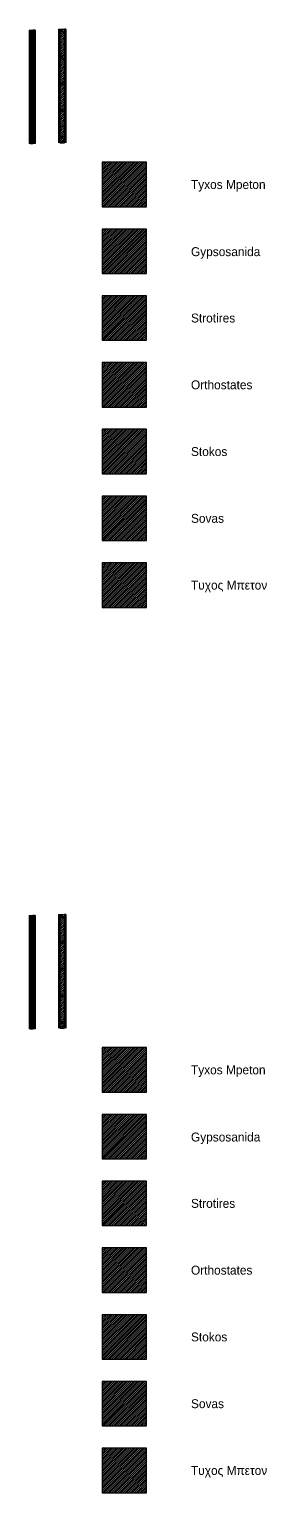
# Model space of a CAD drawing. Header units: metres. Extents: x -46 to 153, y -1 to 83.
# Drawn here: x 107.09 to 112.44, y 14.35 to 47.22 of the extents above; entities that cross this region are included whole.
import ezdxf
from ezdxf.enums import TextEntityAlignment as Align

# ---------------------------------------------------------------- set-up
doc = ezdxf.new("R2010")
doc.units = ezdxf.units.M
doc.header["$LTSCALE"] = 0.018
doc.styles.get("Standard").update_dxf_attribs({"font": 'ugtxt.shx'})

msp = doc.modelspace()

# ---------------------------------------------------------------- linework, layer by layer
at = {"color": 5}
for p, q in [((107.095, 47.205), (107.095, 44.655)), ((107.095, 47.205), (107.115, 47.205)), ((107.225, 47.205), (107.205, 47.205)), ((107.225, 47.205), (107.225, 44.655)), ((107.115, 44.655), (107.095, 44.655)), ((107.225, 44.655), (107.205, 44.655)), ((108.735, 37.236), (109.735, 38.236)), ((108.735, 37.278), (109.692, 38.236)), ((108.735, 37.321), (109.65, 38.236)), ((108.735, 37.363), (109.607, 38.236)), ((108.735, 37.406), (109.565, 38.236)), ((108.735, 37.448), (109.522, 38.236)), ((108.735, 37.49), (109.48, 38.236)), ((108.735, 38), (108.971, 38.236)), ((108.735, 37.957), (109.013, 38.236)), ((108.735, 37.915), (109.056, 38.236)), ((108.735, 37.872), (109.098, 38.236)), ((108.735, 37.957), (109.013, 38.236)), ((108.735, 38.042), (108.928, 38.236)), ((108.735, 38.084), (108.886, 38.236)), ((108.735, 38.127), (108.844, 38.236)), ((108.735, 38.169), (108.801, 38.236)), ((108.735, 38.212), (108.759, 38.236)), ((108.735, 37.618), (109.353, 38.236)), ((108.735, 37.575), (109.395, 38.236)), ((108.735, 37.533), (109.438, 38.236)), ((108.735, 37.575), (109.395, 38.236)), ((108.735, 37.66), (109.31, 38.236)), ((108.735, 37.703), (109.268, 38.236)), ((108.735, 37.745), (109.225, 38.236)), ((108.735, 37.787), (109.183, 38.236)), ((108.735, 37.83), (109.141, 38.236)), ((108.777, 37.236), (109.735, 38.193)), ((108.777, 37.236), (109.735, 38.193)), ((108.819, 37.236), (109.735, 38.151)), ((108.862, 37.236), (109.735, 38.109)), ((108.904, 37.236), (109.735, 38.066)), ((108.947, 37.236), (109.735, 38.024)), ((108.989, 37.236), (109.735, 37.981)), ((109.031, 37.236), (109.735, 37.939)), ((109.074, 37.236), (109.735, 37.896)), ((109.116, 37.236), (109.735, 37.854)), ((109.159, 37.236), (109.735, 37.812)), ((109.159, 37.236), (109.735, 37.812)), ((109.201, 37.236), (109.735, 37.769)), ((109.244, 37.236), (109.735, 37.727)), ((109.286, 37.236), (109.735, 37.684)), ((109.328, 37.236), (109.735, 37.642)), ((109.371, 37.236), (109.735, 37.599)), ((109.413, 37.236), (109.735, 37.557)), ((109.456, 37.236), (109.735, 37.515)), ((109.498, 37.236), (109.735, 37.472)), ((109.541, 37.236), (109.735, 37.43)), ((109.541, 37.236), (109.735, 37.43)), ((109.583, 37.236), (109.735, 37.387)), ((109.625, 37.236), (109.735, 37.345)), ((109.668, 37.236), (109.735, 37.302)), ((109.71, 37.236), (109.735, 37.26)), ((108.735, 34.236), (109.735, 35.236)), ((108.735, 34.278), (109.692, 35.236)), ((108.735, 34.321), (109.65, 35.236)), ((108.735, 34.363), (109.607, 35.236)), ((108.735, 34.406), (109.565, 35.236)), ((108.735, 34.448), (109.522, 35.236)), ((108.735, 34.49), (109.48, 35.236)), ((108.735, 35), (108.971, 35.236)), ((108.735, 34.957), (109.013, 35.236)), ((108.735, 34.915), (109.056, 35.236)), ((108.735, 34.872), (109.098, 35.236)), ((108.735, 34.957), (109.013, 35.236)), ((108.735, 35.042), (108.928, 35.236)), ((108.735, 35.084), (108.886, 35.236)), ((108.735, 35.127), (108.844, 35.236)), ((108.735, 35.169), (108.801, 35.236)), ((108.735, 35.212), (108.759, 35.236)), ((108.735, 34.618), (109.353, 35.236)), ((108.735, 34.575), (109.395, 35.236)), ((108.735, 34.533), (109.438, 35.236)), ((108.735, 34.575), (109.395, 35.236)), ((108.735, 34.66), (109.31, 35.236)), ((108.735, 34.703), (109.268, 35.236)), ((108.735, 34.745), (109.225, 35.236)), ((108.735, 34.787), (109.183, 35.236)), ((108.735, 34.83), (109.141, 35.236)), ((108.777, 34.236), (109.735, 35.193)), ((108.777, 34.236), (109.735, 35.193)), ((108.819, 34.236), (109.735, 35.151)), ((108.862, 34.236), (109.735, 35.109)), ((108.904, 34.236), (109.735, 35.066)), ((108.947, 34.236), (109.735, 35.024)), ((108.989, 34.236), (109.735, 34.981)), ((109.031, 34.236), (109.735, 34.939)), ((109.074, 34.236), (109.735, 34.896)), ((109.116, 34.236), (109.735, 34.854)), ((109.159, 34.236), (109.735, 34.812)), ((109.159, 34.236), (109.735, 34.812)), ((109.201, 34.236), (109.735, 34.769)), ((109.244, 34.236), (109.735, 34.727)), ((109.286, 34.236), (109.735, 34.684)), ((109.328, 34.236), (109.735, 34.642)), ((109.371, 34.236), (109.735, 34.599)), ((109.413, 34.236), (109.735, 34.557)), ((109.456, 34.236), (109.735, 34.515)), ((109.498, 34.236), (109.735, 34.472)), ((109.541, 34.236), (109.735, 34.43)), ((109.541, 34.236), (109.735, 34.43)), ((109.583, 34.236), (109.735, 34.387)), ((109.625, 34.236), (109.735, 34.345)), ((109.668, 34.236), (109.735, 34.302)), ((109.71, 34.236), (109.735, 34.26)), ((107.095, 27.315), (107.095, 24.765)), ((107.095, 27.315), (107.115, 27.315)), ((107.225, 27.315), (107.205, 27.315)), ((107.225, 27.315), (107.225, 24.765)), ((107.115, 24.765), (107.095, 24.765)), ((107.225, 24.765), (107.205, 24.765)), ((108.735, 17.346), (109.735, 18.346)), ((108.735, 17.388), (109.692, 18.346)), ((108.735, 17.431), (109.65, 18.346)), ((108.735, 17.473), (109.607, 18.346)), ((108.735, 17.516), (109.565, 18.346)), ((108.735, 17.558), (109.522, 18.346)), ((108.735, 17.6), (109.48, 18.346)), ((108.735, 18.11), (108.971, 18.346)), ((108.735, 18.067), (109.013, 18.346)), ((108.735, 18.025), (109.056, 18.346)), ((108.735, 17.982), (109.098, 18.346)), ((108.735, 18.067), (109.013, 18.346)), ((108.735, 18.152), (108.928, 18.346)), ((108.735, 18.194), (108.886, 18.346)), ((108.735, 18.237), (108.844, 18.346)), ((108.735, 18.279), (108.801, 18.346)), ((108.735, 18.322), (108.759, 18.346)), ((108.735, 17.728), (109.353, 18.346)), ((108.735, 17.685), (109.395, 18.346)), ((108.735, 17.643), (109.438, 18.346)), ((108.735, 17.685), (109.395, 18.346)), ((108.735, 17.77), (109.31, 18.346)), ((108.735, 17.813), (109.268, 18.346)), ((108.735, 17.855), (109.225, 18.346)), ((108.735, 17.897), (109.183, 18.346)), ((108.735, 17.94), (109.141, 18.346)), ((108.777, 17.346), (109.735, 18.303)), ((108.777, 17.346), (109.735, 18.303)), ((108.819, 17.346), (109.735, 18.261)), ((108.862, 17.346), (109.735, 18.219)), ((108.904, 17.346), (109.735, 18.176)), ((108.947, 17.346), (109.735, 18.134)), ((108.989, 17.346), (109.735, 18.091)), ((109.031, 17.346), (109.735, 18.049)), ((109.074, 17.346), (109.735, 18.006)), ((109.116, 17.346), (109.735, 17.964)), ((109.159, 17.346), (109.735, 17.922)), ((109.159, 17.346), (109.735, 17.922)), ((109.201, 17.346), (109.735, 17.879)), ((109.244, 17.346), (109.735, 17.837)), ((109.286, 17.346), (109.735, 17.794)), ((109.328, 17.346), (109.735, 17.752)), ((109.371, 17.346), (109.735, 17.709)), ((109.413, 17.346), (109.735, 17.667)), ((109.456, 17.346), (109.735, 17.625)), ((109.498, 17.346), (109.735, 17.582)), ((109.541, 17.346), (109.735, 17.54)), ((109.541, 17.346), (109.735, 17.54)), ((109.583, 17.346), (109.735, 17.497)), ((109.625, 17.346), (109.735, 17.455)), ((109.668, 17.346), (109.735, 17.413)), ((109.71, 17.346), (109.735, 17.37)), ((108.735, 14.346), (109.735, 15.346)), ((108.735, 14.388), (109.692, 15.346)), ((108.735, 14.431), (109.65, 15.346)), ((108.735, 14.473), (109.607, 15.346)), ((108.735, 14.516), (109.565, 15.346)), ((108.735, 14.558), (109.522, 15.346)), ((108.735, 14.6), (109.48, 15.346)), ((108.735, 15.11), (108.971, 15.346)), ((108.735, 15.067), (109.013, 15.346)), ((108.735, 15.025), (109.056, 15.346)), ((108.735, 14.982), (109.098, 15.346)), ((108.735, 15.067), (109.013, 15.346)), ((108.735, 15.152), (108.928, 15.346)), ((108.735, 15.194), (108.886, 15.346)), ((108.735, 15.237), (108.844, 15.346)), ((108.735, 15.279), (108.801, 15.346)), ((108.735, 15.322), (108.759, 15.346)), ((108.735, 14.728), (109.353, 15.346)), ((108.735, 14.685), (109.395, 15.346)), ((108.735, 14.643), (109.438, 15.346)), ((108.735, 14.685), (109.395, 15.346)), ((108.735, 14.77), (109.31, 15.346)), ((108.735, 14.813), (109.268, 15.346)), ((108.735, 14.855), (109.225, 15.346)), ((108.735, 14.897), (109.183, 15.346)), ((108.735, 14.94), (109.141, 15.346)), ((108.777, 14.346), (109.735, 15.303)), ((108.777, 14.346), (109.735, 15.303)), ((108.819, 14.346), (109.735, 15.261)), ((108.862, 14.346), (109.735, 15.219)), ((108.904, 14.346), (109.735, 15.176)), ((108.947, 14.346), (109.735, 15.134)), ((108.989, 14.346), (109.735, 15.091)), ((109.031, 14.346), (109.735, 15.049)), ((109.074, 14.346), (109.735, 15.006)), ((109.116, 14.346), (109.735, 14.964)), ((109.159, 14.346), (109.735, 14.922)), ((109.159, 14.346), (109.735, 14.922)), ((109.201, 14.346), (109.735, 14.879)), ((109.244, 14.346), (109.735, 14.837)), ((109.286, 14.346), (109.735, 14.794)), ((109.328, 14.346), (109.735, 14.752)), ((109.371, 14.346), (109.735, 14.709)), ((109.413, 14.346), (109.735, 14.667)), ((109.456, 14.346), (109.735, 14.625)), ((109.498, 14.346), (109.735, 14.582)), ((109.541, 14.346), (109.735, 14.54)), ((109.541, 14.346), (109.735, 14.54)), ((109.583, 14.346), (109.735, 14.497)), ((109.625, 14.346), (109.735, 14.455)), ((109.668, 14.346), (109.735, 14.413)), ((109.71, 14.346), (109.735, 14.37))]:
    msp.add_line(p, q, dxfattribs=at)
at = {"color": 1}
for p, q in [((107.115, 47.205), (107.115, 44.655)), ((107.115, 47.205), (107.145, 47.205)), ((107.205, 47.205), (107.175, 47.205)), ((107.205, 47.205), (107.205, 44.655)), ((107.756, 47.223), (107.756, 44.673)), ((107.756, 47.223), (107.786, 47.223)), ((107.916, 47.223), (107.886, 47.223)), ((107.916, 47.223), (107.916, 44.673)), ((107.115, 44.655), (107.145, 44.655)), ((107.205, 44.655), (107.175, 44.655)), ((108.735, 41.736), (109.735, 42.736)), ((108.735, 41.778), (109.692, 42.736)), ((108.735, 41.821), (109.65, 42.736)), ((108.735, 41.863), (109.607, 42.736)), ((108.735, 41.906), (109.565, 42.736)), ((108.735, 41.948), (109.522, 42.736)), ((108.735, 41.99), (109.48, 42.736)), ((108.735, 42.5), (108.971, 42.736)), ((108.735, 42.457), (109.013, 42.736)), ((108.735, 42.415), (109.056, 42.736)), ((108.735, 42.372), (109.098, 42.736)), ((108.735, 42.457), (109.013, 42.736)), ((108.735, 42.542), (108.928, 42.736)), ((108.735, 42.584), (108.886, 42.736)), ((108.735, 42.627), (108.844, 42.736)), ((108.735, 42.669), (108.801, 42.736)), ((108.735, 42.712), (108.759, 42.736)), ((108.735, 42.118), (109.353, 42.736)), ((108.735, 42.075), (109.395, 42.736)), ((108.735, 42.033), (109.438, 42.736)), ((108.735, 42.075), (109.395, 42.736)), ((108.735, 42.16), (109.31, 42.736)), ((108.735, 42.203), (109.268, 42.736)), ((108.735, 42.245), (109.225, 42.736)), ((108.735, 42.287), (109.183, 42.736)), ((108.735, 42.33), (109.141, 42.736)), ((108.777, 41.736), (109.735, 42.693)), ((108.777, 41.736), (109.735, 42.693)), ((108.819, 41.736), (109.735, 42.651)), ((108.862, 41.736), (109.735, 42.609)), ((108.904, 41.736), (109.735, 42.566)), ((108.947, 41.736), (109.735, 42.524)), ((108.989, 41.736), (109.735, 42.481)), ((109.031, 41.736), (109.735, 42.439)), ((109.074, 41.736), (109.735, 42.396)), ((109.116, 41.736), (109.735, 42.354)), ((109.159, 41.736), (109.735, 42.312)), ((109.159, 41.736), (109.735, 42.312)), ((109.201, 41.736), (109.735, 42.269)), ((109.244, 41.736), (109.735, 42.227)), ((109.286, 41.736), (109.735, 42.184)), ((109.328, 41.736), (109.735, 42.142)), ((109.371, 41.736), (109.735, 42.099)), ((109.413, 41.736), (109.735, 42.057)), ((109.456, 41.736), (109.735, 42.015)), ((109.498, 41.736), (109.735, 41.972)), ((109.541, 41.736), (109.735, 41.93)), ((109.541, 41.736), (109.735, 41.93)), ((109.583, 41.736), (109.735, 41.887)), ((109.625, 41.736), (109.735, 41.845)), ((109.668, 41.736), (109.735, 41.802)), ((109.71, 41.736), (109.735, 41.76)), ((107.115, 27.315), (107.115, 24.765)), ((107.115, 27.315), (107.145, 27.315)), ((107.205, 27.315), (107.175, 27.315)), ((107.205, 27.315), (107.205, 24.765)), ((107.756, 27.333), (107.756, 24.783)), ((107.756, 27.333), (107.786, 27.333)), ((107.916, 27.333), (107.886, 27.333)), ((107.916, 27.333), (107.916, 24.783)), ((107.115, 24.765), (107.145, 24.765)), ((107.205, 24.765), (107.175, 24.765)), ((108.735, 21.846), (109.735, 22.846)), ((108.735, 21.888), (109.692, 22.846)), ((108.735, 21.931), (109.65, 22.846)), ((108.735, 21.973), (109.607, 22.846)), ((108.735, 22.016), (109.565, 22.846)), ((108.735, 22.058), (109.522, 22.846)), ((108.735, 22.1), (109.48, 22.846)), ((108.735, 22.61), (108.971, 22.846)), ((108.735, 22.567), (109.013, 22.846)), ((108.735, 22.525), (109.056, 22.846)), ((108.735, 22.482), (109.098, 22.846)), ((108.735, 22.567), (109.013, 22.846)), ((108.735, 22.652), (108.928, 22.846)), ((108.735, 22.694), (108.886, 22.846)), ((108.735, 22.737), (108.844, 22.846)), ((108.735, 22.779), (108.801, 22.846)), ((108.735, 22.822), (108.759, 22.846)), ((108.735, 22.228), (109.353, 22.846)), ((108.735, 22.185), (109.395, 22.846)), ((108.735, 22.143), (109.438, 22.846)), ((108.735, 22.185), (109.395, 22.846)), ((108.735, 22.27), (109.31, 22.846)), ((108.735, 22.313), (109.268, 22.846)), ((108.735, 22.355), (109.225, 22.846)), ((108.735, 22.397), (109.183, 22.846)), ((108.735, 22.44), (109.141, 22.846)), ((108.777, 21.846), (109.735, 22.803)), ((108.777, 21.846), (109.735, 22.803)), ((108.819, 21.846), (109.735, 22.761)), ((108.862, 21.846), (109.735, 22.719)), ((108.904, 21.846), (109.735, 22.676)), ((108.947, 21.846), (109.735, 22.634)), ((108.989, 21.846), (109.735, 22.591)), ((109.031, 21.846), (109.735, 22.549)), ((109.074, 21.846), (109.735, 22.506)), ((109.116, 21.846), (109.735, 22.464)), ((109.159, 21.846), (109.735, 22.422)), ((109.159, 21.846), (109.735, 22.422)), ((109.201, 21.846), (109.735, 22.379)), ((109.244, 21.846), (109.735, 22.337)), ((109.286, 21.846), (109.735, 22.294)), ((109.328, 21.846), (109.735, 22.252)), ((109.371, 21.846), (109.735, 22.209)), ((109.413, 21.846), (109.735, 22.167)), ((109.456, 21.846), (109.735, 22.125)), ((109.498, 21.846), (109.735, 22.082)), ((109.541, 21.846), (109.735, 22.04)), ((109.541, 21.846), (109.735, 22.04)), ((109.583, 21.846), (109.735, 21.997)), ((109.625, 21.846), (109.735, 21.955)), ((109.668, 21.846), (109.735, 21.913)), ((109.71, 21.846), (109.735, 21.87))]:
    msp.add_line(p, q, dxfattribs=at)
at = {"color": 2}
for p, q in [((107.145, 47.205), (107.145, 44.655)), ((107.145, 47.157), (107.163, 47.175)), ((107.145, 47.115), (107.175, 47.145)), ((107.145, 47.072), (107.175, 47.102)), ((107.145, 47.03), (107.175, 47.06)), ((107.145, 46.987), (107.175, 47.017)), ((107.175, 47.205), (107.175, 44.655)), ((107.786, 47.223), (107.786, 44.673)), ((107.786, 47.09), (107.879, 47.183)), ((107.786, 47.132), (107.836, 47.183)), ((107.786, 47.175), (107.794, 47.183)), ((107.786, 47.048), (107.886, 47.148)), ((107.786, 47.005), (107.886, 47.105)), ((107.786, 46.963), (107.886, 47.063)), ((107.786, 46.92), (107.886, 47.02)), ((107.886, 47.223), (107.886, 44.673)), ((107.145, 46.945), (107.175, 46.975)), ((107.145, 46.902), (107.175, 46.932)), ((107.145, 46.86), (107.175, 46.89)), ((107.145, 46.818), (107.175, 46.848)), ((107.145, 46.775), (107.175, 46.805)), ((107.145, 46.733), (107.175, 46.763)), ((107.145, 46.69), (107.175, 46.72)), ((107.786, 46.878), (107.886, 46.978)), ((107.786, 46.835), (107.886, 46.935)), ((107.786, 46.793), (107.886, 46.893)), ((107.786, 46.751), (107.886, 46.851)), ((107.786, 46.708), (107.886, 46.808)), ((107.786, 46.666), (107.886, 46.766)), ((107.786, 46.623), (107.886, 46.723)), ((107.145, 46.648), (107.175, 46.678)), ((107.145, 46.605), (107.175, 46.635)), ((107.786, 46.49), (107.879, 46.583)), ((107.786, 46.532), (107.836, 46.583)), ((107.786, 46.575), (107.794, 46.583)), ((107.786, 46.448), (107.886, 46.548)), ((107.786, 46.405), (107.886, 46.505)), ((107.786, 46.363), (107.886, 46.463)), ((107.786, 46.32), (107.886, 46.42)), ((107.786, 46.278), (107.886, 46.378)), ((107.828, 46.623), (107.886, 46.681)), ((107.87, 46.623), (107.886, 46.639)), ((107.786, 46.235), (107.886, 46.335)), ((107.786, 46.193), (107.886, 46.293)), ((107.786, 46.151), (107.886, 46.251)), ((107.786, 46.108), (107.886, 46.208)), ((107.786, 46.066), (107.886, 46.166)), ((107.786, 46.023), (107.886, 46.123)), ((107.828, 46.023), (107.886, 46.081)), ((107.87, 46.023), (107.886, 46.039)), ((107.786, 45.89), (107.879, 45.983)), ((107.786, 45.932), (107.836, 45.983)), ((107.786, 45.975), (107.794, 45.983)), ((107.786, 45.848), (107.886, 45.948)), ((107.786, 45.805), (107.886, 45.905)), ((107.786, 45.763), (107.886, 45.863)), ((107.786, 45.72), (107.886, 45.82)), ((107.786, 45.678), (107.886, 45.778)), ((107.786, 45.635), (107.886, 45.735)), ((107.786, 45.593), (107.886, 45.693)), ((107.786, 45.551), (107.886, 45.651)), ((107.786, 45.508), (107.886, 45.608)), ((107.786, 45.466), (107.886, 45.566)), ((107.786, 45.423), (107.886, 45.523)), ((107.786, 45.29), (107.879, 45.383)), ((107.786, 45.332), (107.836, 45.383)), ((107.786, 45.375), (107.794, 45.383)), ((107.828, 45.423), (107.886, 45.481)), ((107.87, 45.423), (107.886, 45.439)), ((107.786, 45.248), (107.886, 45.348)), ((107.786, 45.205), (107.886, 45.305)), ((107.786, 45.163), (107.886, 45.263)), ((107.786, 45.12), (107.886, 45.22)), ((107.786, 45.078), (107.886, 45.178)), ((107.786, 45.035), (107.886, 45.135)), ((107.786, 44.993), (107.886, 45.093)), ((107.786, 44.951), (107.886, 45.051)), ((107.786, 44.908), (107.886, 45.008)), ((107.786, 44.866), (107.886, 44.966)), ((107.786, 44.823), (107.886, 44.923)), ((107.786, 44.713), (107.856, 44.783)), ((107.786, 44.756), (107.813, 44.783)), ((107.828, 44.823), (107.886, 44.881)), ((107.828, 44.713), (107.886, 44.771)), ((107.87, 44.823), (107.886, 44.839)), ((107.87, 44.713), (107.886, 44.729)), ((108.735, 40.236), (109.735, 41.236)), ((108.735, 40.278), (109.692, 41.236)), ((108.735, 40.321), (109.65, 41.236)), ((108.735, 40.363), (109.607, 41.236)), ((108.735, 40.406), (109.565, 41.236)), ((108.735, 40.448), (109.522, 41.236)), ((108.735, 40.49), (109.48, 41.236)), ((108.735, 41), (108.971, 41.236)), ((108.735, 40.957), (109.013, 41.236)), ((108.735, 40.915), (109.056, 41.236)), ((108.735, 40.872), (109.098, 41.236)), ((108.735, 40.957), (109.013, 41.236)), ((108.735, 41.042), (108.928, 41.236)), ((108.735, 41.084), (108.886, 41.236)), ((108.735, 41.127), (108.844, 41.236)), ((108.735, 41.169), (108.801, 41.236)), ((108.735, 41.212), (108.759, 41.236)), ((108.735, 40.618), (109.353, 41.236)), ((108.735, 40.575), (109.395, 41.236)), ((108.735, 40.533), (109.438, 41.236)), ((108.735, 40.575), (109.395, 41.236)), ((108.735, 40.66), (109.31, 41.236)), ((108.735, 40.703), (109.268, 41.236)), ((108.735, 40.745), (109.225, 41.236)), ((108.735, 40.787), (109.183, 41.236)), ((108.735, 40.83), (109.141, 41.236)), ((108.777, 40.236), (109.735, 41.193)), ((108.777, 40.236), (109.735, 41.193)), ((108.819, 40.236), (109.735, 41.151)), ((108.862, 40.236), (109.735, 41.109)), ((108.904, 40.236), (109.735, 41.066)), ((108.947, 40.236), (109.735, 41.024)), ((108.989, 40.236), (109.735, 40.981)), ((109.031, 40.236), (109.735, 40.939)), ((109.074, 40.236), (109.735, 40.896)), ((109.116, 40.236), (109.735, 40.854)), ((109.159, 40.236), (109.735, 40.812)), ((109.159, 40.236), (109.735, 40.812)), ((109.201, 40.236), (109.735, 40.769)), ((109.244, 40.236), (109.735, 40.727)), ((109.286, 40.236), (109.735, 40.684)), ((109.328, 40.236), (109.735, 40.642)), ((109.371, 40.236), (109.735, 40.599)), ((109.413, 40.236), (109.735, 40.557)), ((109.456, 40.236), (109.735, 40.515)), ((109.498, 40.236), (109.735, 40.472)), ((109.541, 40.236), (109.735, 40.43)), ((109.541, 40.236), (109.735, 40.43)), ((109.583, 40.236), (109.735, 40.387)), ((109.625, 40.236), (109.735, 40.345)), ((109.668, 40.236), (109.735, 40.302)), ((109.71, 40.236), (109.735, 40.26)), ((107.145, 27.315), (107.145, 24.765)), ((107.175, 27.315), (107.175, 24.765)), ((107.786, 27.333), (107.786, 24.783)), ((107.786, 27.2), (107.879, 27.293)), ((107.786, 27.243), (107.836, 27.293)), ((107.786, 27.285), (107.794, 27.293)), ((107.886, 27.333), (107.886, 24.783)), ((107.145, 27.267), (107.163, 27.285)), ((107.145, 27.225), (107.175, 27.255)), ((107.145, 27.182), (107.175, 27.212)), ((107.145, 27.14), (107.175, 27.17)), ((107.145, 27.097), (107.175, 27.127)), ((107.145, 27.055), (107.175, 27.085)), ((107.145, 27.012), (107.175, 27.042)), ((107.145, 26.97), (107.175, 27)), ((107.786, 27.158), (107.886, 27.258)), ((107.786, 27.115), (107.886, 27.215)), ((107.786, 27.073), (107.886, 27.173)), ((107.786, 27.03), (107.886, 27.13)), ((107.786, 26.988), (107.886, 27.088)), ((107.786, 26.946), (107.886, 27.046)), ((107.786, 26.903), (107.886, 27.003)), ((107.786, 26.861), (107.886, 26.961)), ((107.145, 26.928), (107.175, 26.958)), ((107.145, 26.885), (107.175, 26.915)), ((107.145, 26.843), (107.175, 26.873)), ((107.145, 26.8), (107.175, 26.83)), ((107.145, 26.758), (107.175, 26.788)), ((107.145, 26.715), (107.175, 26.745)), ((107.786, 26.818), (107.886, 26.918)), ((107.786, 26.776), (107.886, 26.876)), ((107.786, 26.733), (107.886, 26.833)), ((107.786, 26.6), (107.879, 26.693)), ((107.786, 26.643), (107.836, 26.693)), ((107.786, 26.685), (107.794, 26.693)), ((107.786, 26.558), (107.886, 26.658)), ((107.828, 26.733), (107.886, 26.791)), ((107.87, 26.733), (107.886, 26.749)), ((107.786, 26.515), (107.886, 26.615)), ((107.786, 26.473), (107.886, 26.573)), ((107.786, 26.43), (107.886, 26.53)), ((107.786, 26.388), (107.886, 26.488)), ((107.786, 26.346), (107.886, 26.446)), ((107.786, 26.303), (107.886, 26.403)), ((107.786, 26.261), (107.886, 26.361)), ((107.786, 26.218), (107.886, 26.318)), ((107.786, 26.176), (107.886, 26.276)), ((107.786, 26.133), (107.886, 26.233)), ((107.786, 26), (107.879, 26.093)), ((107.786, 26.043), (107.836, 26.093)), ((107.786, 26.085), (107.794, 26.093)), ((107.786, 25.958), (107.886, 26.058)), ((107.786, 25.915), (107.886, 26.015)), ((107.828, 26.133), (107.886, 26.191)), ((107.87, 26.133), (107.886, 26.149)), ((107.786, 25.873), (107.886, 25.973)), ((107.786, 25.83), (107.886, 25.93)), ((107.786, 25.788), (107.886, 25.888)), ((107.786, 25.746), (107.886, 25.846)), ((107.786, 25.703), (107.886, 25.803)), ((107.786, 25.661), (107.886, 25.761)), ((107.786, 25.618), (107.886, 25.718)), ((107.786, 25.576), (107.886, 25.676)), ((107.786, 25.533), (107.886, 25.633)), ((107.786, 25.4), (107.879, 25.493)), ((107.786, 25.443), (107.836, 25.493)), ((107.786, 25.485), (107.794, 25.493)), ((107.786, 25.358), (107.886, 25.458)), ((107.786, 25.315), (107.886, 25.415)), ((107.786, 25.273), (107.886, 25.373)), ((107.786, 25.23), (107.886, 25.33)), ((107.828, 25.533), (107.886, 25.591)), ((107.87, 25.533), (107.886, 25.549)), ((107.786, 25.188), (107.886, 25.288)), ((107.786, 25.146), (107.886, 25.246)), ((107.786, 25.103), (107.886, 25.203)), ((107.786, 25.061), (107.886, 25.161)), ((107.786, 25.018), (107.886, 25.118)), ((107.786, 24.976), (107.886, 25.076)), ((107.786, 24.933), (107.886, 25.033)), ((107.828, 24.933), (107.886, 24.991)), ((107.786, 24.823), (107.856, 24.893)), ((107.786, 24.866), (107.813, 24.893)), ((107.828, 24.823), (107.886, 24.881)), ((107.87, 24.933), (107.886, 24.949)), ((107.87, 24.823), (107.886, 24.839)), ((108.735, 20.346), (109.735, 21.346)), ((108.735, 20.388), (109.692, 21.346)), ((108.735, 20.431), (109.65, 21.346)), ((108.735, 20.473), (109.607, 21.346)), ((108.735, 20.516), (109.565, 21.346)), ((108.735, 20.558), (109.522, 21.346)), ((108.735, 20.6), (109.48, 21.346)), ((108.735, 21.11), (108.971, 21.346)), ((108.735, 21.067), (109.013, 21.346)), ((108.735, 21.025), (109.056, 21.346)), ((108.735, 20.982), (109.098, 21.346)), ((108.735, 21.067), (109.013, 21.346)), ((108.735, 21.152), (108.928, 21.346)), ((108.735, 21.194), (108.886, 21.346)), ((108.735, 21.237), (108.844, 21.346)), ((108.735, 21.279), (108.801, 21.346)), ((108.735, 21.322), (108.759, 21.346)), ((108.735, 20.728), (109.353, 21.346)), ((108.735, 20.685), (109.395, 21.346)), ((108.735, 20.643), (109.438, 21.346)), ((108.735, 20.685), (109.395, 21.346)), ((108.735, 20.77), (109.31, 21.346)), ((108.735, 20.813), (109.268, 21.346)), ((108.735, 20.855), (109.225, 21.346)), ((108.735, 20.897), (109.183, 21.346)), ((108.735, 20.94), (109.141, 21.346)), ((108.777, 20.346), (109.735, 21.303)), ((108.777, 20.346), (109.735, 21.303)), ((108.819, 20.346), (109.735, 21.261)), ((108.862, 20.346), (109.735, 21.219)), ((108.904, 20.346), (109.735, 21.176)), ((108.947, 20.346), (109.735, 21.134)), ((108.989, 20.346), (109.735, 21.091)), ((109.031, 20.346), (109.735, 21.049)), ((109.074, 20.346), (109.735, 21.006)), ((109.116, 20.346), (109.735, 20.964)), ((109.159, 20.346), (109.735, 20.922)), ((109.159, 20.346), (109.735, 20.922)), ((109.201, 20.346), (109.735, 20.879)), ((109.244, 20.346), (109.735, 20.837)), ((109.286, 20.346), (109.735, 20.794)), ((109.328, 20.346), (109.735, 20.752)), ((109.371, 20.346), (109.735, 20.709)), ((109.413, 20.346), (109.735, 20.667)), ((109.456, 20.346), (109.735, 20.625)), ((109.498, 20.346), (109.735, 20.582)), ((109.541, 20.346), (109.735, 20.54)), ((109.541, 20.346), (109.735, 20.54)), ((109.583, 20.346), (109.735, 20.497)), ((109.625, 20.346), (109.735, 20.455)), ((109.668, 20.346), (109.735, 20.413)), ((109.71, 20.346), (109.735, 20.37))]:
    msp.add_line(p, q, dxfattribs=at)
at = {"color": 3}
for p, q in [((107.145, 47.205), (107.175, 47.205)), ((107.145, 47.175), (107.175, 47.205)), ((107.145, 47.175), (107.175, 47.175)), ((107.786, 47.183), (107.826, 47.223)), ((107.786, 47.223), (107.886, 47.223)), ((107.786, 47.183), (107.886, 47.183)), ((107.828, 47.183), (107.868, 47.223)), ((107.87, 47.183), (107.886, 47.199)), ((107.145, 46.605), (107.175, 46.605)), ((107.145, 46.575), (107.175, 46.605)), ((107.145, 46.575), (107.175, 46.575)), ((107.786, 46.623), (107.886, 46.623)), ((107.786, 46.583), (107.826, 46.623)), ((107.786, 46.583), (107.886, 46.583)), ((107.828, 46.583), (107.868, 46.623)), ((107.87, 46.583), (107.886, 46.599)), ((107.145, 46.005), (107.175, 46.005)), ((107.145, 45.975), (107.175, 46.005)), ((107.145, 45.975), (107.175, 45.975)), ((107.786, 46.023), (107.886, 46.023)), ((107.786, 45.983), (107.826, 46.023)), ((107.786, 45.983), (107.886, 45.983)), ((107.828, 45.983), (107.868, 46.023)), ((107.87, 45.983), (107.886, 45.999)), ((107.145, 45.405), (107.175, 45.405)), ((107.145, 45.375), (107.175, 45.405)), ((107.145, 45.375), (107.175, 45.375)), ((107.786, 45.423), (107.886, 45.423)), ((107.786, 45.383), (107.826, 45.423)), ((107.786, 45.383), (107.886, 45.383)), ((107.828, 45.383), (107.868, 45.423)), ((107.87, 45.383), (107.886, 45.399)), ((107.145, 44.805), (107.175, 44.805)), ((107.145, 44.775), (107.175, 44.805)), ((107.145, 44.775), (107.175, 44.775)), ((107.786, 44.823), (107.886, 44.823)), ((107.786, 44.783), (107.826, 44.823)), ((107.786, 44.783), (107.886, 44.783)), ((107.786, 44.713), (107.886, 44.713)), ((107.786, 44.673), (107.826, 44.713)), ((107.828, 44.783), (107.868, 44.823)), ((107.828, 44.673), (107.868, 44.713)), ((107.87, 44.783), (107.886, 44.799)), ((107.145, 44.685), (107.175, 44.685)), ((107.145, 44.655), (107.175, 44.685)), ((107.145, 44.655), (107.175, 44.655)), ((107.786, 44.673), (107.886, 44.673)), ((107.87, 44.673), (107.886, 44.689)), ((108.735, 38.736), (109.735, 39.736)), ((108.735, 38.778), (109.692, 39.736)), ((108.735, 38.821), (109.65, 39.736)), ((108.735, 38.863), (109.607, 39.736)), ((108.735, 38.906), (109.565, 39.736)), ((108.735, 38.948), (109.522, 39.736)), ((108.735, 38.99), (109.48, 39.736)), ((108.735, 39.5), (108.971, 39.736)), ((108.735, 39.457), (109.013, 39.736)), ((108.735, 39.415), (109.056, 39.736)), ((108.735, 39.372), (109.098, 39.736)), ((108.735, 39.457), (109.013, 39.736)), ((108.735, 39.542), (108.928, 39.736)), ((108.735, 39.584), (108.886, 39.736)), ((108.735, 39.627), (108.844, 39.736)), ((108.735, 39.669), (108.801, 39.736)), ((108.735, 39.712), (108.759, 39.736)), ((108.735, 39.118), (109.353, 39.736)), ((108.735, 39.075), (109.395, 39.736)), ((108.735, 39.033), (109.438, 39.736)), ((108.735, 39.075), (109.395, 39.736)), ((108.735, 39.16), (109.31, 39.736)), ((108.735, 39.203), (109.268, 39.736)), ((108.735, 39.245), (109.225, 39.736)), ((108.735, 39.287), (109.183, 39.736)), ((108.735, 39.33), (109.141, 39.736)), ((108.777, 38.736), (109.735, 39.693)), ((108.777, 38.736), (109.735, 39.693)), ((108.819, 38.736), (109.735, 39.651)), ((108.862, 38.736), (109.735, 39.609)), ((108.904, 38.736), (109.735, 39.566)), ((108.947, 38.736), (109.735, 39.524)), ((108.989, 38.736), (109.735, 39.481)), ((109.031, 38.736), (109.735, 39.439)), ((109.074, 38.736), (109.735, 39.396)), ((109.116, 38.736), (109.735, 39.354)), ((109.159, 38.736), (109.735, 39.312)), ((109.159, 38.736), (109.735, 39.312)), ((109.201, 38.736), (109.735, 39.269)), ((109.244, 38.736), (109.735, 39.227)), ((109.286, 38.736), (109.735, 39.184)), ((109.328, 38.736), (109.735, 39.142)), ((109.371, 38.736), (109.735, 39.099)), ((109.413, 38.736), (109.735, 39.057)), ((109.456, 38.736), (109.735, 39.015)), ((109.498, 38.736), (109.735, 38.972)), ((109.541, 38.736), (109.735, 38.93)), ((109.541, 38.736), (109.735, 38.93)), ((109.583, 38.736), (109.735, 38.887)), ((109.625, 38.736), (109.735, 38.845)), ((109.668, 38.736), (109.735, 38.802)), ((109.71, 38.736), (109.735, 38.76)), ((107.145, 27.315), (107.175, 27.315)), ((107.145, 27.285), (107.175, 27.315)), ((107.786, 27.293), (107.826, 27.333)), ((107.786, 27.333), (107.886, 27.333)), ((107.786, 27.293), (107.886, 27.293)), ((107.828, 27.293), (107.868, 27.333)), ((107.87, 27.293), (107.886, 27.309)), ((107.145, 27.285), (107.175, 27.285)), ((107.145, 26.715), (107.175, 26.715)), ((107.145, 26.685), (107.175, 26.715)), ((107.145, 26.685), (107.175, 26.685)), ((107.786, 26.733), (107.886, 26.733)), ((107.786, 26.693), (107.826, 26.733)), ((107.786, 26.693), (107.886, 26.693)), ((107.828, 26.693), (107.868, 26.733)), ((107.87, 26.693), (107.886, 26.709)), ((107.145, 26.115), (107.175, 26.115)), ((107.145, 26.085), (107.175, 26.115)), ((107.145, 26.085), (107.175, 26.085)), ((107.786, 26.133), (107.886, 26.133)), ((107.786, 26.093), (107.826, 26.133)), ((107.786, 26.093), (107.886, 26.093)), ((107.828, 26.093), (107.868, 26.133)), ((107.87, 26.093), (107.886, 26.109)), ((107.145, 25.515), (107.175, 25.515)), ((107.145, 25.485), (107.175, 25.515)), ((107.145, 25.485), (107.175, 25.485)), ((107.786, 25.533), (107.886, 25.533)), ((107.786, 25.493), (107.826, 25.533)), ((107.786, 25.493), (107.886, 25.493)), ((107.828, 25.493), (107.868, 25.533)), ((107.87, 25.493), (107.886, 25.509)), ((107.145, 24.915), (107.175, 24.915)), ((107.145, 24.885), (107.175, 24.915)), ((107.145, 24.885), (107.175, 24.885)), ((107.145, 24.795), (107.175, 24.795)), ((107.145, 24.765), (107.175, 24.795)), ((107.145, 24.765), (107.175, 24.765)), ((107.786, 24.933), (107.886, 24.933)), ((107.786, 24.893), (107.826, 24.933)), ((107.786, 24.893), (107.886, 24.893)), ((107.786, 24.823), (107.886, 24.823)), ((107.786, 24.783), (107.826, 24.823)), ((107.786, 24.783), (107.886, 24.783)), ((107.828, 24.893), (107.868, 24.933)), ((107.828, 24.783), (107.868, 24.823)), ((107.87, 24.893), (107.886, 24.909)), ((107.87, 24.783), (107.886, 24.799)), ((108.735, 18.846), (109.735, 19.846)), ((108.735, 18.888), (109.692, 19.846)), ((108.735, 18.931), (109.65, 19.846)), ((108.735, 18.973), (109.607, 19.846)), ((108.735, 19.016), (109.565, 19.846)), ((108.735, 19.058), (109.522, 19.846)), ((108.735, 19.1), (109.48, 19.846)), ((108.735, 19.61), (108.971, 19.846)), ((108.735, 19.567), (109.013, 19.846)), ((108.735, 19.525), (109.056, 19.846)), ((108.735, 19.482), (109.098, 19.846)), ((108.735, 19.567), (109.013, 19.846)), ((108.735, 19.652), (108.928, 19.846)), ((108.735, 19.694), (108.886, 19.846)), ((108.735, 19.737), (108.844, 19.846)), ((108.735, 19.779), (108.801, 19.846)), ((108.735, 19.822), (108.759, 19.846)), ((108.735, 19.228), (109.353, 19.846)), ((108.735, 19.185), (109.395, 19.846)), ((108.735, 19.143), (109.438, 19.846)), ((108.735, 19.185), (109.395, 19.846)), ((108.735, 19.27), (109.31, 19.846)), ((108.735, 19.313), (109.268, 19.846)), ((108.735, 19.355), (109.225, 19.846)), ((108.735, 19.397), (109.183, 19.846)), ((108.735, 19.44), (109.141, 19.846)), ((108.777, 18.846), (109.735, 19.803)), ((108.777, 18.846), (109.735, 19.803)), ((108.819, 18.846), (109.735, 19.761)), ((108.862, 18.846), (109.735, 19.719)), ((108.904, 18.846), (109.735, 19.676)), ((108.947, 18.846), (109.735, 19.634)), ((108.989, 18.846), (109.735, 19.591)), ((109.031, 18.846), (109.735, 19.549)), ((109.074, 18.846), (109.735, 19.506)), ((109.116, 18.846), (109.735, 19.464)), ((109.159, 18.846), (109.735, 19.422)), ((109.159, 18.846), (109.735, 19.422)), ((109.201, 18.846), (109.735, 19.379)), ((109.244, 18.846), (109.735, 19.337)), ((109.286, 18.846), (109.735, 19.294)), ((109.328, 18.846), (109.735, 19.252)), ((109.371, 18.846), (109.735, 19.209)), ((109.413, 18.846), (109.735, 19.167)), ((109.456, 18.846), (109.735, 19.125)), ((109.498, 18.846), (109.735, 19.082)), ((109.541, 18.846), (109.735, 19.04)), ((109.541, 18.846), (109.735, 19.04)), ((109.583, 18.846), (109.735, 18.997)), ((109.625, 18.846), (109.735, 18.955)), ((109.668, 18.846), (109.735, 18.913)), ((109.71, 18.846), (109.735, 18.87))]:
    msp.add_line(p, q, dxfattribs=at)
for p, q in [((108.735, 43.236), (109.735, 44.236)), ((108.735, 43.278), (109.692, 44.236)), ((108.735, 43.321), (109.65, 44.236)), ((108.735, 43.363), (109.607, 44.236)), ((108.735, 43.406), (109.565, 44.236)), ((108.735, 43.448), (109.522, 44.236)), ((108.735, 43.49), (109.48, 44.236)), ((108.735, 44), (108.971, 44.236)), ((108.735, 43.957), (109.013, 44.236)), ((108.735, 43.915), (109.056, 44.236)), ((108.735, 43.872), (109.098, 44.236)), ((108.735, 43.957), (109.013, 44.236)), ((108.735, 44.042), (108.928, 44.236)), ((108.735, 44.084), (108.886, 44.236)), ((108.735, 44.127), (108.844, 44.236)), ((108.735, 44.169), (108.801, 44.236)), ((108.735, 44.212), (108.759, 44.236)), ((108.735, 43.618), (109.353, 44.236)), ((108.735, 43.575), (109.395, 44.236)), ((108.735, 43.533), (109.438, 44.236)), ((108.735, 43.575), (109.395, 44.236)), ((108.735, 43.66), (109.31, 44.236)), ((108.735, 43.703), (109.268, 44.236)), ((108.735, 43.745), (109.225, 44.236)), ((108.735, 43.787), (109.183, 44.236)), ((108.735, 43.83), (109.141, 44.236)), ((108.777, 43.236), (109.735, 44.193)), ((108.777, 43.236), (109.735, 44.193)), ((108.819, 43.236), (109.735, 44.151)), ((108.862, 43.236), (109.735, 44.109)), ((108.904, 43.236), (109.735, 44.066)), ((108.947, 43.236), (109.735, 44.024)), ((108.989, 43.236), (109.735, 43.981)), ((109.031, 43.236), (109.735, 43.939)), ((109.074, 43.236), (109.735, 43.896)), ((109.116, 43.236), (109.735, 43.854)), ((109.159, 43.236), (109.735, 43.812)), ((109.159, 43.236), (109.735, 43.812)), ((109.201, 43.236), (109.735, 43.769)), ((109.244, 43.236), (109.735, 43.727)), ((109.286, 43.236), (109.735, 43.684)), ((109.328, 43.236), (109.735, 43.642)), ((109.371, 43.236), (109.735, 43.599)), ((109.413, 43.236), (109.735, 43.557)), ((109.456, 43.236), (109.735, 43.515)), ((109.498, 43.236), (109.735, 43.472)), ((109.541, 43.236), (109.735, 43.43)), ((109.541, 43.236), (109.735, 43.43)), ((109.583, 43.236), (109.735, 43.387)), ((109.625, 43.236), (109.735, 43.345)), ((109.668, 43.236), (109.735, 43.302)), ((109.71, 43.236), (109.735, 43.26)), ((108.735, 23.346), (109.735, 24.346)), ((108.735, 23.388), (109.692, 24.346)), ((108.735, 23.431), (109.65, 24.346)), ((108.735, 23.473), (109.607, 24.346)), ((108.735, 23.516), (109.565, 24.346)), ((108.735, 23.558), (109.522, 24.346)), ((108.735, 23.6), (109.48, 24.346)), ((108.735, 24.11), (108.971, 24.346)), ((108.735, 24.067), (109.013, 24.346)), ((108.735, 24.025), (109.056, 24.346)), ((108.735, 23.982), (109.098, 24.346)), ((108.735, 24.067), (109.013, 24.346)), ((108.735, 24.152), (108.928, 24.346)), ((108.735, 24.194), (108.886, 24.346)), ((108.735, 24.237), (108.844, 24.346)), ((108.735, 24.279), (108.801, 24.346)), ((108.735, 24.322), (108.759, 24.346)), ((108.735, 23.728), (109.353, 24.346)), ((108.735, 23.685), (109.395, 24.346)), ((108.735, 23.643), (109.438, 24.346)), ((108.735, 23.685), (109.395, 24.346)), ((108.735, 23.77), (109.31, 24.346)), ((108.735, 23.813), (109.268, 24.346)), ((108.735, 23.855), (109.225, 24.346)), ((108.735, 23.897), (109.183, 24.346)), ((108.735, 23.94), (109.141, 24.346)), ((108.777, 23.346), (109.735, 24.303)), ((108.777, 23.346), (109.735, 24.303)), ((108.819, 23.346), (109.735, 24.261)), ((108.862, 23.346), (109.735, 24.219)), ((108.904, 23.346), (109.735, 24.176)), ((108.947, 23.346), (109.735, 24.134)), ((108.989, 23.346), (109.735, 24.091)), ((109.031, 23.346), (109.735, 24.049)), ((109.074, 23.346), (109.735, 24.006)), ((109.116, 23.346), (109.735, 23.964)), ((109.159, 23.346), (109.735, 23.922)), ((109.159, 23.346), (109.735, 23.922)), ((109.201, 23.346), (109.735, 23.879)), ((109.244, 23.346), (109.735, 23.837)), ((109.286, 23.346), (109.735, 23.794)), ((109.328, 23.346), (109.735, 23.752)), ((109.371, 23.346), (109.735, 23.709)), ((109.413, 23.346), (109.735, 23.667)), ((109.456, 23.346), (109.735, 23.625)), ((109.498, 23.346), (109.735, 23.582)), ((109.541, 23.346), (109.735, 23.54)), ((109.541, 23.346), (109.735, 23.54)), ((109.583, 23.346), (109.735, 23.497)), ((109.625, 23.346), (109.735, 23.455)), ((109.668, 23.346), (109.735, 23.413)), ((109.71, 23.346), (109.735, 23.37))]:
    msp.add_line(p, q)
at = {"color": 4}
for p, q in [((108.735, 35.736), (109.735, 36.736)), ((108.735, 35.778), (109.692, 36.736)), ((108.735, 35.821), (109.65, 36.736)), ((108.735, 35.863), (109.607, 36.736)), ((108.735, 35.906), (109.565, 36.736)), ((108.735, 35.948), (109.522, 36.736)), ((108.735, 35.99), (109.48, 36.736)), ((108.735, 36.5), (108.971, 36.736)), ((108.735, 36.457), (109.013, 36.736)), ((108.735, 36.415), (109.056, 36.736)), ((108.735, 36.372), (109.098, 36.736)), ((108.735, 36.457), (109.013, 36.736)), ((108.735, 36.542), (108.928, 36.736)), ((108.735, 36.584), (108.886, 36.736)), ((108.735, 36.627), (108.844, 36.736)), ((108.735, 36.669), (108.801, 36.736)), ((108.735, 36.712), (108.759, 36.736)), ((108.735, 36.118), (109.353, 36.736)), ((108.735, 36.075), (109.395, 36.736)), ((108.735, 36.033), (109.438, 36.736)), ((108.735, 36.075), (109.395, 36.736)), ((108.735, 36.16), (109.31, 36.736)), ((108.735, 36.203), (109.268, 36.736)), ((108.735, 36.245), (109.225, 36.736)), ((108.735, 36.287), (109.183, 36.736)), ((108.735, 36.33), (109.141, 36.736)), ((108.777, 35.736), (109.735, 36.693)), ((108.777, 35.736), (109.735, 36.693)), ((108.819, 35.736), (109.735, 36.651)), ((108.862, 35.736), (109.735, 36.609)), ((108.904, 35.736), (109.735, 36.566)), ((108.947, 35.736), (109.735, 36.524)), ((108.989, 35.736), (109.735, 36.481)), ((109.031, 35.736), (109.735, 36.439)), ((109.074, 35.736), (109.735, 36.396)), ((109.116, 35.736), (109.735, 36.354)), ((109.159, 35.736), (109.735, 36.312)), ((109.159, 35.736), (109.735, 36.312)), ((109.201, 35.736), (109.735, 36.269)), ((109.244, 35.736), (109.735, 36.227)), ((109.286, 35.736), (109.735, 36.184)), ((109.328, 35.736), (109.735, 36.142)), ((109.371, 35.736), (109.735, 36.099)), ((109.413, 35.736), (109.735, 36.057)), ((109.456, 35.736), (109.735, 36.015)), ((109.498, 35.736), (109.735, 35.972)), ((109.541, 35.736), (109.735, 35.93)), ((109.541, 35.736), (109.735, 35.93)), ((109.583, 35.736), (109.735, 35.887)), ((109.625, 35.736), (109.735, 35.845)), ((109.668, 35.736), (109.735, 35.802)), ((109.71, 35.736), (109.735, 35.76)), ((108.735, 15.846), (109.735, 16.846)), ((108.735, 15.888), (109.692, 16.846)), ((108.735, 15.931), (109.65, 16.846)), ((108.735, 15.973), (109.607, 16.846)), ((108.735, 16.016), (109.565, 16.846)), ((108.735, 16.058), (109.522, 16.846)), ((108.735, 16.1), (109.48, 16.846)), ((108.735, 16.61), (108.971, 16.846)), ((108.735, 16.567), (109.013, 16.846)), ((108.735, 16.525), (109.056, 16.846)), ((108.735, 16.482), (109.098, 16.846)), ((108.735, 16.567), (109.013, 16.846)), ((108.735, 16.652), (108.928, 16.846)), ((108.735, 16.694), (108.886, 16.846)), ((108.735, 16.737), (108.844, 16.846)), ((108.735, 16.779), (108.801, 16.846)), ((108.735, 16.822), (108.759, 16.846)), ((108.735, 16.228), (109.353, 16.846)), ((108.735, 16.185), (109.395, 16.846)), ((108.735, 16.143), (109.438, 16.846)), ((108.735, 16.185), (109.395, 16.846)), ((108.735, 16.27), (109.31, 16.846)), ((108.735, 16.313), (109.268, 16.846)), ((108.735, 16.355), (109.225, 16.846)), ((108.735, 16.397), (109.183, 16.846)), ((108.735, 16.44), (109.141, 16.846)), ((108.777, 15.846), (109.735, 16.803)), ((108.777, 15.846), (109.735, 16.803)), ((108.819, 15.846), (109.735, 16.761)), ((108.862, 15.846), (109.735, 16.719)), ((108.904, 15.846), (109.735, 16.676)), ((108.947, 15.846), (109.735, 16.634)), ((108.989, 15.846), (109.735, 16.591)), ((109.031, 15.846), (109.735, 16.549)), ((109.074, 15.846), (109.735, 16.506)), ((109.116, 15.846), (109.735, 16.464)), ((109.159, 15.846), (109.735, 16.422)), ((109.159, 15.846), (109.735, 16.422)), ((109.201, 15.846), (109.735, 16.379)), ((109.244, 15.846), (109.735, 16.337)), ((109.286, 15.846), (109.735, 16.294)), ((109.328, 15.846), (109.735, 16.252)), ((109.371, 15.846), (109.735, 16.209)), ((109.413, 15.846), (109.735, 16.167)), ((109.456, 15.846), (109.735, 16.125)), ((109.498, 15.846), (109.735, 16.082)), ((109.541, 15.846), (109.735, 16.04)), ((109.541, 15.846), (109.735, 16.04)), ((109.583, 15.846), (109.735, 15.997)), ((109.625, 15.846), (109.735, 15.955)), ((109.668, 15.846), (109.735, 15.913)), ((109.71, 15.846), (109.735, 15.87))]:
    msp.add_line(p, q, dxfattribs=at)
for points in [[(108.735, 43.236), (109.735, 43.236), (109.735, 44.236), (108.735, 44.236)], [(108.735, 23.346), (109.735, 23.346), (109.735, 24.346), (108.735, 24.346)]]:
    msp.add_lwpolyline(points, close=True)
at = {"color": 1}
for points in [[(108.735, 41.736), (109.735, 41.736), (109.735, 42.736), (108.735, 42.736)], [(108.735, 21.846), (109.735, 21.846), (109.735, 22.846), (108.735, 22.846)]]:
    msp.add_lwpolyline(points, close=True, dxfattribs=at)
at = {"color": 2}
for points in [[(108.735, 40.236), (109.735, 40.236), (109.735, 41.236), (108.735, 41.236)], [(108.735, 20.346), (109.735, 20.346), (109.735, 21.346), (108.735, 21.346)]]:
    msp.add_lwpolyline(points, close=True, dxfattribs=at)
at = {"color": 3}
for points in [[(108.735, 38.736), (109.735, 38.736), (109.735, 39.736), (108.735, 39.736)], [(108.735, 18.846), (109.735, 18.846), (109.735, 19.846), (108.735, 19.846)]]:
    msp.add_lwpolyline(points, close=True, dxfattribs=at)
at = {"color": 5}
for points in [[(108.735, 37.236), (109.735, 37.236), (109.735, 38.236), (108.735, 38.236)], [(108.735, 34.236), (109.735, 34.236), (109.735, 35.236), (108.735, 35.236)], [(108.735, 17.346), (109.735, 17.346), (109.735, 18.346), (108.735, 18.346)], [(108.735, 14.346), (109.735, 14.346), (109.735, 15.346), (108.735, 15.346)]]:
    msp.add_lwpolyline(points, close=True, dxfattribs=at)
at = {"color": 4}
for points in [[(108.735, 35.736), (109.735, 35.736), (109.735, 36.736), (108.735, 36.736)], [(108.735, 15.846), (109.735, 15.846), (109.735, 16.846), (108.735, 16.846)]]:
    msp.add_lwpolyline(points, close=True, dxfattribs=at)

# ---------------------------------------------------------------- texts
for s, p in [('Tyxos Mpeton', (110.735, 43.736)), ('Gypsosanida', (110.735, 42.227)), ('Strotires', (110.735, 40.736)), ('Orthostates', (110.735, 39.236)), ('Stokos', (110.735, 37.736)), ('Sovas', (110.735, 36.236)), ('Τυχος Μπετον', (110.735, 34.736)), ('Tyxos Mpeton', (110.735, 23.846)), ('Gypsosanida', (110.735, 22.337)), ('Strotires', (110.735, 20.846)), ('Orthostates', (110.735, 19.346)), ('Stokos', (110.735, 17.846)), ('Sovas', (110.735, 16.346)), ('Τυχος Μπετον', (110.735, 14.846))]:
    msp.add_text(s, height=0.2).set_placement(p, align=Align.MIDDLE_LEFT)

doc.saveas('drawing.dxf')
